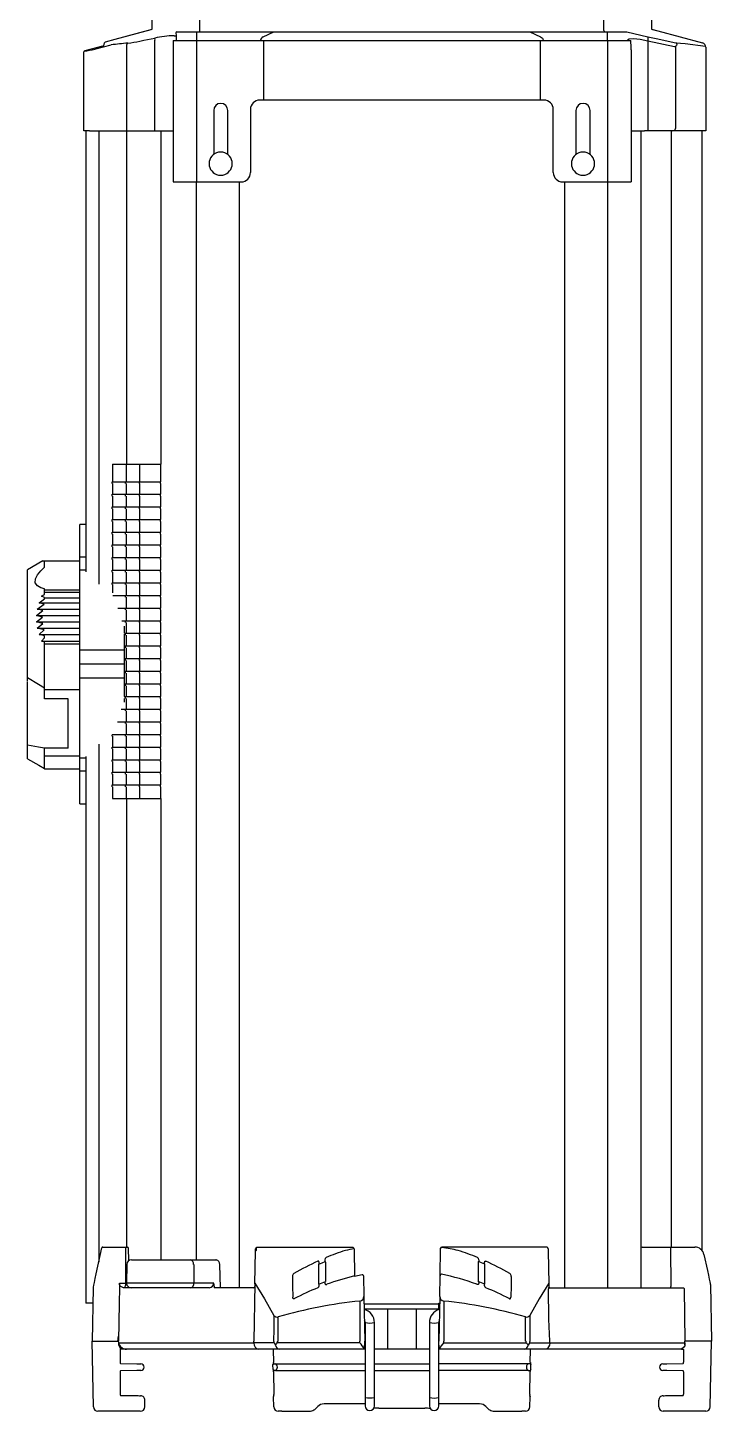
# Model space of a CAD drawing. Extents: x 5 to 346, y -5 to 215.
# Drawn here: x 192.76 to 201.96, y 97.66 to 116.28 of the extents above; entities that cross this region are included whole.
import ezdxf

# ---------------------------------------------------------------- set-up
doc = ezdxf.new("R2010")
doc.units = 0
doc.header["$LTSCALE"] = 0.5
doc.header["$MEASUREMENT"] = 0
doc.layers.add('OBJECT', color=7, linetype='CONTINUOUS')
doc.layers.add('RISER', color=7, linetype='CONTINUOUS')

# ---------------------------------------------------------------- blocks, each defined once
blk = doc.blocks.new('ColorSource spot VXT-z1530 (top)')
at = {"layer": 'RISER'}
for p, q in [((-2.719, -5.605), (-2.719, -5)), ((2.718, -5.605), (2.718, -5)), ((-3.325, -6.954), (-3.325, -5.735)), ((-3.078, -5.74), (-3.078, -7.64)), ((-3.078, -5.74), (-2.765, -5.74)), ((-3.041, -5.635), (-3.037, -5.672)), ((-3.037, -5.672), (-3.037, -5.74)), ((-3.026, -5.62), (-3.008, -5.62)), ((-3.008, -5.62), (-2.762, -5.62)), ((-2.765, -5.74), (-2.765, -7.64)), ((-2.765, -5.74), (-1.86, -5.74)), ((-2.762, -5.62), (-1.722, -5.62)), ((-2.762, -5.62), (-2.762, -5.74)), ((-1.902, -5.74), (-1.902, -5.732)), ((-1.867, -5.69), (-1.722, -5.62)), ((-1.86, -5.74), (-1.86, -6.54)), ((-1.86, -5.74), (-1.844, -5.74)), ((-1.844, -5.74), (0, -5.74)), ((-1.722, -5.62), (1.754, -5.62)), ((0, -5.74), (1.845, -5.74)), ((1.723, -5.62), (1.867, -5.69)), ((1.754, -5.62), (3.027, -5.62)), ((1.845, -5.74), (1.861, -5.74)), ((1.861, -5.74), (1.861, -6.54)), ((1.861, -5.74), (2.766, -5.74)), ((1.902, -5.732), (1.902, -5.74)), ((2.762, -5.62), (2.762, -5.74)), ((2.766, -5.74), (2.766, -7.64)), ((2.766, -5.74), (3.079, -5.74)), ((3.027, -5.62), (3.309, -5.69)), ((3.038, -5.74), (3.038, -5.734)), ((3.079, -5.74), (3.081, -5.74)), ((3.312, -5.748), (3.312, -6.954)), ((3.667, -5.822), (3.312, -5.748)), ((-4.278, -6.954), (-4.278, -5.89)), ((-4.026, -5.816), (-4.267, -5.875)), ((-3.705, -5.803), (-3.705, -6.954)), ((3.084, -5.865), (3.084, -7.64)), ((3.684, -5.822), (3.667, -5.822)), ((3.684, -5.822), (3.684, -6.924)), ((4.089, -5.828), (4.089, -6.954)), ((4.089, -5.828), (4.089, -6.954)), ((-2.532, -6.679), (-2.532, -7.27)), ((-2.342, -7.272), (-2.342, -6.679)), ((-2.037, -6.665), (-2.037, -7.515)), ((-1.86, -6.54), (-1.912, -6.54)), ((-1.844, -6.54), (-1.86, -6.54)), ((0, -6.54), (-1.844, -6.54)), ((1.845, -6.54), (0, -6.54)), ((1.861, -6.54), (1.845, -6.54)), ((1.913, -6.54), (1.861, -6.54)), ((2.038, -7.515), (2.038, -6.665)), ((2.343, -6.679), (2.343, -7.271)), ((2.533, -7.271), (2.533, -6.679)), ((-4.205, -6.954), (-4.278, -6.954)), ((-4.278, -6.954), (-4.278, -6.954)), ((-4.251, -6.954), (-4.251, -12.886)), ((-4.205, -6.954), (-4.078, -6.954)), ((-4.078, -6.954), (-3.886, -6.954)), ((-4.078, -6.954), (-4.078, -13.053)), ((-3.886, -6.954), (-3.705, -6.954)), ((-3.705, -6.954), (-3.527, -6.954)), ((-3.705, -6.954), (-3.705, -11.437)), ((-3.527, -6.954), (-3.245, -6.954)), ((-3.245, -6.954), (-3.122, -6.954)), ((-3.245, -6.954), (-3.245, -11.437)), ((-3.122, -6.954), (-3.083, -6.954)), ((3.08, -6.954), (3.214, -6.954)), ((3.214, -6.954), (3.266, -6.954)), ((3.214, -6.954), (3.214, -22.518)), ((3.308, -6.954), (3.266, -6.954)), ((3.646, -6.954), (3.308, -6.954)), ((3.626, -6.954), (3.626, -21.971)), ((4.089, -6.954), (3.646, -6.954)), ((4.042, -22.021), (4.042, -6.954)), ((-3.078, -7.64), (-2.162, -7.64)), ((-2.768, -7.64), (-2.768, -22.143)), ((-2.187, -7.64), (-2.187, -22.518)), ((2.163, -7.64), (3.084, -7.64)), ((2.187, -7.64), (2.187, -22.518)), ((2.768, -7.64), (2.768, -22.518)), ((-3.892, -11.437), (-3.892, -11.674)), ((-3.892, -11.437), (-3.711, -11.437)), ((-3.711, -11.437), (-3.711, -11.674)), ((-3.711, -11.437), (-3.529, -11.437)), ((-3.529, -11.437), (-3.529, -11.674)), ((-3.529, -11.437), (-3.247, -11.437)), ((-3.247, -11.437), (-3.247, -11.674)), ((-3.9, -11.699), (-3.9, -11.674)), ((-3.9, -11.674), (-3.719, -11.674)), ((-3.892, -11.699), (-3.892, -11.844)), ((-3.719, -11.699), (-3.719, -11.674)), ((-3.719, -11.674), (-3.531, -11.674)), ((-3.711, -11.699), (-3.711, -11.844)), ((-3.531, -11.699), (-3.531, -11.674)), ((-3.531, -11.674), (-3.249, -11.674)), ((-3.529, -11.699), (-3.529, -11.844)), ((-3.249, -11.699), (-3.249, -11.674)), ((-3.249, -11.674), (-3.247, -11.674)), ((-3.247, -11.699), (-3.247, -11.674)), ((-3.247, -11.699), (-3.247, -11.844)), ((-3.9, -11.869), (-3.9, -11.844)), ((-3.9, -11.844), (-3.719, -11.844)), ((-3.892, -11.869), (-3.892, -12.014)), ((-3.719, -11.869), (-3.719, -11.844)), ((-3.719, -11.844), (-3.531, -11.844)), ((-3.711, -11.869), (-3.711, -12.014)), ((-3.531, -11.869), (-3.531, -11.844)), ((-3.531, -11.844), (-3.249, -11.844)), ((-3.529, -11.869), (-3.529, -12.014)), ((-3.249, -11.869), (-3.249, -11.844)), ((-3.249, -11.844), (-3.247, -11.844)), ((-3.247, -11.869), (-3.247, -11.844)), ((-3.247, -11.869), (-3.247, -12.014)), ((-3.9, -12.039), (-3.9, -12.014)), ((-3.9, -12.014), (-3.719, -12.014)), ((-3.892, -12.039), (-3.892, -12.184)), ((-3.719, -12.039), (-3.719, -12.014)), ((-3.719, -12.014), (-3.531, -12.014)), ((-3.711, -12.039), (-3.711, -12.184)), ((-3.531, -12.039), (-3.531, -12.014)), ((-3.531, -12.014), (-3.249, -12.014)), ((-3.529, -12.039), (-3.529, -12.184)), ((-3.249, -12.039), (-3.249, -12.014)), ((-3.249, -12.014), (-3.247, -12.014)), ((-3.247, -12.039), (-3.247, -12.014)), ((-3.247, -12.039), (-3.247, -12.184)), ((-4.251, -12.249), (-4.335, -12.249)), ((-4.335, -16.009), (-4.335, -12.249)), ((-3.9, -12.209), (-3.9, -12.184)), ((-3.9, -12.184), (-3.719, -12.184)), ((-3.892, -12.209), (-3.892, -12.354)), ((-3.719, -12.209), (-3.719, -12.184)), ((-3.719, -12.184), (-3.531, -12.184)), ((-3.711, -12.209), (-3.711, -12.354)), ((-3.531, -12.209), (-3.531, -12.184)), ((-3.531, -12.184), (-3.249, -12.184)), ((-3.529, -12.209), (-3.529, -12.354)), ((-3.249, -12.209), (-3.249, -12.184)), ((-3.249, -12.184), (-3.247, -12.184)), ((-3.247, -12.209), (-3.247, -12.184)), ((-3.247, -12.209), (-3.247, -12.354)), ((-3.9, -12.379), (-3.9, -12.354)), ((-3.9, -12.354), (-3.719, -12.354)), ((-3.892, -12.379), (-3.892, -12.524)), ((-3.719, -12.379), (-3.719, -12.354)), ((-3.719, -12.354), (-3.531, -12.354)), ((-3.711, -12.379), (-3.711, -12.524)), ((-3.531, -12.379), (-3.531, -12.354)), ((-3.531, -12.354), (-3.249, -12.354)), ((-3.529, -12.379), (-3.529, -12.524)), ((-3.249, -12.379), (-3.249, -12.354)), ((-3.249, -12.354), (-3.247, -12.354)), ((-3.247, -12.379), (-3.247, -12.354)), ((-3.247, -12.379), (-3.247, -12.524)), ((-3.9, -12.549), (-3.9, -12.524)), ((-3.9, -12.524), (-3.719, -12.524)), ((-3.892, -12.549), (-3.892, -12.694)), ((-3.719, -12.549), (-3.719, -12.524)), ((-3.719, -12.524), (-3.531, -12.524)), ((-3.711, -12.549), (-3.711, -12.694)), ((-3.531, -12.549), (-3.531, -12.524)), ((-3.531, -12.524), (-3.249, -12.524)), ((-3.529, -12.549), (-3.529, -12.694)), ((-3.249, -12.549), (-3.249, -12.524)), ((-3.249, -12.524), (-3.247, -12.524)), ((-3.247, -12.549), (-3.247, -12.524)), ((-3.247, -12.549), (-3.247, -12.694)), ((-4.831, -12.739), (-5.035, -12.858)), ((-4.831, -12.739), (-4.335, -12.739)), ((-4.807, -12.774), (-4.807, -12.739)), ((-4.807, -12.762), (-4.807, -12.758)), ((-4.807, -12.825), (-4.807, -12.774)), ((-4.251, -12.69), (-4.335, -12.69)), ((-3.9, -12.719), (-3.9, -12.694)), ((-3.9, -12.694), (-3.719, -12.694)), ((-3.892, -12.719), (-3.892, -12.864)), ((-3.719, -12.719), (-3.719, -12.694)), ((-3.719, -12.694), (-3.531, -12.694)), ((-3.711, -12.719), (-3.711, -12.864)), ((-3.531, -12.719), (-3.531, -12.694)), ((-3.531, -12.694), (-3.249, -12.694)), ((-3.529, -12.719), (-3.529, -12.864)), ((-3.249, -12.719), (-3.249, -12.694)), ((-3.249, -12.694), (-3.247, -12.694)), ((-3.247, -12.719), (-3.247, -12.694)), ((-3.247, -12.719), (-3.247, -12.864)), ((-5.035, -14.308), (-5.035, -12.858)), ((-4.251, -12.864), (-4.335, -12.864)), ((-3.9, -12.889), (-3.9, -12.864)), ((-3.9, -12.864), (-3.719, -12.864)), ((-3.892, -12.889), (-3.892, -13.034)), ((-3.719, -12.889), (-3.719, -12.864)), ((-3.719, -12.864), (-3.531, -12.864)), ((-3.711, -12.889), (-3.711, -13.034)), ((-3.531, -12.889), (-3.531, -12.864)), ((-3.531, -12.864), (-3.249, -12.864)), ((-3.529, -12.889), (-3.529, -13.034)), ((-3.249, -12.889), (-3.249, -12.864)), ((-3.249, -12.864), (-3.247, -12.864)), ((-3.247, -12.889), (-3.247, -12.864)), ((-3.247, -12.889), (-3.247, -13.034)), ((-4.847, -13.216), (-4.807, -13.191)), ((-4.807, -13.23), (-4.847, -13.216)), ((-4.807, -13.127), (-4.807, -13.117)), ((-4.807, -13.127), (-4.335, -13.127)), ((-4.807, -13.16), (-4.807, -13.127)), ((-4.807, -13.16), (-4.335, -13.16)), ((-4.807, -13.191), (-4.807, -13.16)), ((-3.9, -13.059), (-3.9, -13.034)), ((-3.9, -13.034), (-3.719, -13.034)), ((-3.892, -13.059), (-3.892, -13.17)), ((-3.888, -13.204), (-3.719, -13.204)), ((-3.719, -13.059), (-3.719, -13.034)), ((-3.719, -13.034), (-3.531, -13.034)), ((-3.719, -13.229), (-3.719, -13.204)), ((-3.719, -13.204), (-3.531, -13.204)), ((-3.711, -13.059), (-3.711, -13.204)), ((-3.531, -13.059), (-3.531, -13.034)), ((-3.531, -13.034), (-3.249, -13.034)), ((-3.531, -13.229), (-3.531, -13.204)), ((-3.531, -13.204), (-3.249, -13.204)), ((-3.529, -13.059), (-3.529, -13.204)), ((-3.249, -13.059), (-3.249, -13.034)), ((-3.249, -13.034), (-3.247, -13.034)), ((-3.249, -13.229), (-3.249, -13.204)), ((-3.249, -13.204), (-3.247, -13.204)), ((-3.247, -13.059), (-3.247, -13.034)), ((-3.247, -13.059), (-3.247, -13.204)), ((-3.247, -13.229), (-3.247, -13.204)), ((-4.906, -13.388), (-4.813, -13.323)), ((-4.83, -13.409), (-4.906, -13.388)), ((-4.906, -13.388), (-4.335, -13.388)), ((-4.882, -13.302), (-4.807, -13.252)), ((-4.813, -13.323), (-4.882, -13.302)), ((-4.882, -13.302), (-4.335, -13.302)), ((-4.807, -13.237), (-4.807, -13.23)), ((-4.807, -13.252), (-4.807, -13.237)), ((-4.807, -13.237), (-4.335, -13.237)), ((-3.821, -13.374), (-3.719, -13.374)), ((-3.719, -13.399), (-3.719, -13.374)), ((-3.719, -13.374), (-3.531, -13.374)), ((-3.711, -13.229), (-3.711, -13.374)), ((-3.711, -13.399), (-3.711, -13.544)), ((-3.531, -13.399), (-3.531, -13.374)), ((-3.531, -13.374), (-3.249, -13.374)), ((-3.529, -13.229), (-3.529, -13.374)), ((-3.529, -13.399), (-3.529, -13.544)), ((-3.249, -13.399), (-3.249, -13.374)), ((-3.249, -13.374), (-3.247, -13.374)), ((-3.247, -13.229), (-3.247, -13.374)), ((-3.247, -13.399), (-3.247, -13.374)), ((-3.247, -13.399), (-3.247, -13.544)), ((-4.918, -13.474), (-4.83, -13.409)), ((-4.836, -13.495), (-4.918, -13.474)), ((-4.918, -13.474), (-4.335, -13.474)), ((-4.918, -13.56), (-4.836, -13.495)), ((-4.83, -13.581), (-4.918, -13.56)), ((-4.918, -13.56), (-4.335, -13.56)), ((-4.906, -13.646), (-4.83, -13.581)), ((-3.769, -13.544), (-3.719, -13.544)), ((-3.719, -13.569), (-3.719, -13.544)), ((-3.719, -13.544), (-3.531, -13.544)), ((-3.711, -13.569), (-3.711, -13.714)), ((-3.531, -13.569), (-3.531, -13.544)), ((-3.531, -13.544), (-3.249, -13.544)), ((-3.529, -13.569), (-3.529, -13.714)), ((-3.249, -13.569), (-3.249, -13.544)), ((-3.249, -13.544), (-3.247, -13.544)), ((-3.247, -13.569), (-3.247, -13.544)), ((-3.247, -13.569), (-3.247, -13.714)), ((-4.813, -13.667), (-4.906, -13.646)), ((-4.906, -13.646), (-4.335, -13.646)), ((-4.882, -13.732), (-4.813, -13.667)), ((-4.807, -13.749), (-4.882, -13.732)), ((-4.882, -13.732), (-4.335, -13.732)), ((-4.807, -13.753), (-4.807, -13.749)), ((-4.807, -13.776), (-4.807, -13.753)), ((-3.733, -13.714), (-3.719, -13.714)), ((-3.731, -13.714), (-3.731, -13.619)), ((-3.731, -13.941), (-3.731, -13.726)), ((-3.719, -13.739), (-3.719, -13.714)), ((-3.719, -13.714), (-3.531, -13.714)), ((-3.711, -13.739), (-3.711, -13.884)), ((-3.531, -13.739), (-3.531, -13.714)), ((-3.531, -13.714), (-3.249, -13.714)), ((-3.529, -13.739), (-3.529, -13.884)), ((-3.249, -13.739), (-3.249, -13.714)), ((-3.249, -13.714), (-3.247, -13.714)), ((-3.247, -13.739), (-3.247, -13.714)), ((-3.247, -13.739), (-3.247, -13.884)), ((-4.847, -13.818), (-4.807, -13.776)), ((-4.807, -13.827), (-4.847, -13.818)), ((-4.847, -13.818), (-4.335, -13.818)), ((-4.807, -13.836), (-4.807, -13.827)), ((-4.807, -13.857), (-4.807, -13.836)), ((-4.807, -13.857), (-4.335, -13.857)), ((-4.807, -14.47), (-4.807, -13.857)), ((-3.731, -13.941), (-4.335, -13.941)), ((-3.731, -13.884), (-3.719, -13.884)), ((-3.731, -14.129), (-3.731, -13.941)), ((-3.719, -13.909), (-3.719, -13.884)), ((-3.719, -13.884), (-3.531, -13.884)), ((-3.711, -13.909), (-3.711, -14.054)), ((-3.531, -13.909), (-3.531, -13.884)), ((-3.531, -13.884), (-3.249, -13.884)), ((-3.529, -13.909), (-3.529, -14.054)), ((-3.249, -13.909), (-3.249, -13.884)), ((-3.249, -13.884), (-3.247, -13.884)), ((-3.247, -13.909), (-3.247, -13.884)), ((-3.247, -13.909), (-3.247, -14.054)), ((-3.731, -14.129), (-4.335, -14.129)), ((-3.731, -14.054), (-3.719, -14.054)), ((-3.731, -14.317), (-3.731, -14.129)), ((-3.719, -14.079), (-3.719, -14.054)), ((-3.719, -14.054), (-3.531, -14.054)), ((-3.711, -14.079), (-3.711, -14.224)), ((-3.531, -14.079), (-3.531, -14.054)), ((-3.531, -14.054), (-3.249, -14.054)), ((-3.529, -14.079), (-3.529, -14.224)), ((-3.249, -14.079), (-3.249, -14.054)), ((-3.249, -14.054), (-3.247, -14.054)), ((-3.247, -14.079), (-3.247, -14.054)), ((-3.247, -14.079), (-3.247, -14.224)), ((-5.035, -14.352), (-5.035, -14.308)), ((-3.731, -14.317), (-4.335, -14.317)), ((-3.731, -14.224), (-3.719, -14.224)), ((-3.731, -14.564), (-3.731, -14.317)), ((-3.719, -14.249), (-3.719, -14.224)), ((-3.719, -14.224), (-3.531, -14.224)), ((-3.711, -14.249), (-3.711, -14.394)), ((-3.531, -14.249), (-3.531, -14.224)), ((-3.531, -14.224), (-3.249, -14.224)), ((-3.529, -14.249), (-3.529, -14.394)), ((-3.249, -14.249), (-3.249, -14.224)), ((-3.249, -14.224), (-3.247, -14.224)), ((-3.247, -14.249), (-3.247, -14.224)), ((-3.247, -14.249), (-3.247, -14.394)), ((-5.035, -15.401), (-5.035, -14.363)), ((-4.807, -14.47), (-4.335, -14.47)), ((-4.807, -14.538), (-4.807, -14.47)), ((-3.731, -14.394), (-3.719, -14.394)), ((-3.719, -14.419), (-3.719, -14.394)), ((-3.719, -14.394), (-3.531, -14.394)), ((-3.711, -14.419), (-3.711, -14.564)), ((-3.531, -14.419), (-3.531, -14.394)), ((-3.531, -14.394), (-3.249, -14.394)), ((-3.529, -14.419), (-3.529, -14.564)), ((-3.249, -14.419), (-3.249, -14.394)), ((-3.249, -14.394), (-3.247, -14.394)), ((-3.247, -14.419), (-3.247, -14.394)), ((-3.247, -14.419), (-3.247, -14.564)), ((-4.807, -14.596), (-4.807, -14.538)), ((-4.49, -14.596), (-4.807, -14.596)), ((-4.49, -15.26), (-4.49, -14.596)), ((-3.736, -14.564), (-3.719, -14.564)), ((-3.731, -14.639), (-3.731, -14.589)), ((-3.719, -14.589), (-3.719, -14.564)), ((-3.719, -14.564), (-3.531, -14.564)), ((-3.711, -14.589), (-3.711, -14.734)), ((-3.531, -14.589), (-3.531, -14.564)), ((-3.531, -14.564), (-3.249, -14.564)), ((-3.529, -14.589), (-3.529, -14.734)), ((-3.249, -14.589), (-3.249, -14.564)), ((-3.249, -14.564), (-3.247, -14.564)), ((-3.247, -14.589), (-3.247, -14.564)), ((-3.247, -14.589), (-3.247, -14.734)), ((-3.775, -14.734), (-3.719, -14.734)), ((-3.719, -14.759), (-3.719, -14.734)), ((-3.719, -14.734), (-3.531, -14.734)), ((-3.711, -14.759), (-3.711, -14.904)), ((-3.531, -14.759), (-3.531, -14.734)), ((-3.531, -14.734), (-3.249, -14.734)), ((-3.529, -14.759), (-3.529, -14.904)), ((-3.249, -14.759), (-3.249, -14.734)), ((-3.249, -14.734), (-3.247, -14.734)), ((-3.247, -14.759), (-3.247, -14.734)), ((-3.247, -14.759), (-3.247, -14.904)), ((-3.898, -15.074), (-3.719, -15.074)), ((-3.828, -14.904), (-3.719, -14.904)), ((-3.719, -14.929), (-3.719, -14.904)), ((-3.719, -14.904), (-3.531, -14.904)), ((-3.719, -15.099), (-3.719, -15.074)), ((-3.719, -15.074), (-3.531, -15.074)), ((-3.711, -14.929), (-3.711, -15.074)), ((-3.531, -14.929), (-3.531, -14.904)), ((-3.531, -14.904), (-3.249, -14.904)), ((-3.531, -15.099), (-3.531, -15.074)), ((-3.531, -15.074), (-3.249, -15.074)), ((-3.529, -14.929), (-3.529, -15.074)), ((-3.249, -14.929), (-3.249, -14.904)), ((-3.249, -14.904), (-3.247, -14.904)), ((-3.249, -15.099), (-3.249, -15.074)), ((-3.249, -15.074), (-3.247, -15.074)), ((-3.247, -14.929), (-3.247, -14.904)), ((-3.247, -14.929), (-3.247, -15.074)), ((-3.247, -15.099), (-3.247, -15.074)), ((-4.807, -15.318), (-4.807, -15.26)), ((-4.49, -15.26), (-4.807, -15.26)), ((-4.078, -15.206), (-4.078, -22.175)), ((-3.9, -15.099), (-3.9, -15.079)), ((-3.9, -15.269), (-3.9, -15.244)), ((-3.9, -15.244), (-3.719, -15.244)), ((-3.892, -15.099), (-3.892, -15.244)), ((-3.719, -15.269), (-3.719, -15.244)), ((-3.719, -15.244), (-3.531, -15.244)), ((-3.711, -15.099), (-3.711, -15.244)), ((-3.531, -15.269), (-3.531, -15.244)), ((-3.531, -15.244), (-3.249, -15.244)), ((-3.529, -15.099), (-3.529, -15.244)), ((-3.249, -15.269), (-3.249, -15.244)), ((-3.249, -15.244), (-3.247, -15.244)), ((-3.247, -15.099), (-3.247, -15.244)), ((-3.247, -15.269), (-3.247, -15.244)), ((-5.035, -15.401), (-4.885, -15.488)), ((-4.807, -15.36), (-4.807, -15.318)), ((-4.807, -15.36), (-4.335, -15.36)), ((-4.807, -15.534), (-4.807, -15.36)), ((-4.251, -15.395), (-4.335, -15.395)), ((-4.251, -15.373), (-4.251, -22.724)), ((-3.9, -15.439), (-3.9, -15.414)), ((-3.9, -15.414), (-3.719, -15.414)), ((-3.892, -15.269), (-3.892, -15.414)), ((-3.892, -15.439), (-3.892, -15.584)), ((-3.719, -15.439), (-3.719, -15.414)), ((-3.719, -15.414), (-3.531, -15.414)), ((-3.711, -15.269), (-3.711, -15.414)), ((-3.711, -15.439), (-3.711, -15.584)), ((-3.531, -15.439), (-3.531, -15.414)), ((-3.531, -15.414), (-3.249, -15.414)), ((-3.529, -15.269), (-3.529, -15.414)), ((-3.529, -15.439), (-3.529, -15.584)), ((-3.249, -15.439), (-3.249, -15.414)), ((-3.249, -15.414), (-3.247, -15.414)), ((-3.247, -15.269), (-3.247, -15.414)), ((-3.247, -15.439), (-3.247, -15.414)), ((-3.247, -15.439), (-3.247, -15.584)), ((-4.885, -15.487), (-4.807, -15.533)), ((-4.807, -15.534), (-4.807, -15.535)), ((-4.807, -15.535), (-4.335, -15.535)), ((-4.251, -15.569), (-4.335, -15.569)), ((-3.9, -15.609), (-3.9, -15.584)), ((-3.9, -15.584), (-3.719, -15.584)), ((-3.892, -15.609), (-3.892, -15.754)), ((-3.719, -15.609), (-3.719, -15.584)), ((-3.719, -15.584), (-3.531, -15.584)), ((-3.711, -15.609), (-3.711, -15.754)), ((-3.531, -15.609), (-3.531, -15.584)), ((-3.531, -15.584), (-3.249, -15.584)), ((-3.529, -15.609), (-3.529, -15.754)), ((-3.249, -15.609), (-3.249, -15.584)), ((-3.249, -15.584), (-3.247, -15.584)), ((-3.247, -15.609), (-3.247, -15.584)), ((-3.247, -15.609), (-3.247, -15.754)), ((-3.9, -15.779), (-3.9, -15.754)), ((-3.9, -15.754), (-3.719, -15.754)), ((-3.892, -15.779), (-3.892, -15.937)), ((-3.719, -15.779), (-3.719, -15.754)), ((-3.719, -15.754), (-3.531, -15.754)), ((-3.711, -15.779), (-3.711, -15.937)), ((-3.531, -15.779), (-3.531, -15.754)), ((-3.531, -15.754), (-3.249, -15.754)), ((-3.529, -15.779), (-3.529, -15.937)), ((-3.249, -15.779), (-3.249, -15.754)), ((-3.249, -15.754), (-3.247, -15.754)), ((-3.247, -15.779), (-3.247, -15.754)), ((-3.247, -15.779), (-3.247, -15.937)), ((-4.335, -16.009), (-4.251, -16.009)), ((-3.892, -15.937), (-3.711, -15.937)), ((-3.711, -15.937), (-3.529, -15.937)), ((-3.705, -15.937), (-3.705, -21.971)), ((-3.529, -15.937), (-3.247, -15.937)), ((-3.245, -15.937), (-3.245, -22.143)), ((-4.112, -22.332), (-4.037, -21.983)), ((-4.022, -21.971), (-3.705, -21.971)), ((-3.713, -22.459), (-3.713, -21.986)), ((-3.705, -21.971), (-3.693, -21.971)), ((-3.674, -22.154), (-3.678, -21.986)), ((-3.639, -22.143), (-2.846, -22.143)), ((-2.846, -22.143), (-2.505, -22.143)), ((-2.495, -22.144), (-2.505, -22.143)), ((-1.977, -22.465), (-1.969, -22.026)), ((-0.658, -21.979), (-1.954, -21.979)), ((-0.654, -21.979), (-0.658, -21.979)), ((-0.641, -22.026), (-0.641, -22.039)), ((-0.641, -22.039), (-0.636, -22.323)), ((0.515, -22.358), (0.522, -21.989)), ((0.537, -21.978), (0.538, -21.978)), ((1.946, -21.971), (0.538, -21.971)), ((1.969, -22.026), (1.977, -22.465)), ((3.233, -21.971), (3.263, -21.971)), ((3.263, -21.971), (3.942, -21.971)), ((3.617, -21.986), (3.621, -22.503)), ((4.064, -22.07), (4.112, -22.288)), ((-3.702, -22.205), (-3.706, -22.454)), ((-2.801, -22.205), (-2.798, -22.454)), ((-2.44, -22.521), (-2.449, -22.205)), ((-1.117, -22.47), (-1.117, -22.209)), ((-1.027, -22.175), (-1.027, -22.436)), ((-0.636, -22.323), (-0.635, -22.366)), ((0.532, -22.337), (0.531, -22.337)), ((1.027, -22.175), (1.027, -22.436)), ((1.117, -22.47), (1.117, -22.209)), ((-4.153, -22.52), (-4.165, -23.236)), ((-3.8, -22.459), (-3.713, -22.459)), ((-3.745, -22.518), (-3.747, -22.518)), ((-3.643, -22.518), (-3.745, -22.518)), ((-3.706, -22.454), (-2.798, -22.454)), ((-2.843, -22.518), (-3.643, -22.518)), ((-2.589, -22.518), (-2.843, -22.518)), ((-2.798, -22.454), (-2.533, -22.454)), ((-2.524, -22.496), (-2.524, -22.518)), ((-1.993, -22.518), (-2.524, -22.518)), ((-1.977, -22.465), (-1.991, -23.236)), ((-1.118, -22.47), (-1.027, -22.436)), ((-1.019, -22.476), (-1.01, -22.473)), ((-0.533, -22.346), (-0.635, -22.366)), ((-0.635, -22.366), (-0.635, -22.366)), ((-0.533, -22.344), (-0.533, -22.344)), ((-0.515, -22.358), (-0.511, -22.637)), ((0.51, -22.637), (0.515, -22.358)), ((1.018, -22.476), (1.01, -22.473)), ((1.118, -22.47), (1.027, -22.436)), ((1.977, -22.465), (1.978, -22.515)), ((1.992, -22.518), (1.99, -22.519)), ((1.993, -22.518), (1.992, -22.518)), ((1.993, -22.518), (3.775, -22.518)), ((4.152, -22.474), (4.165, -23.236)), ((-0.564, -22.699), (-0.564, -23.236)), ((-0.511, -22.637), (-0.5, -23.236)), ((0.51, -22.637), (0.5, -23.236)), ((0.563, -22.699), (0.564, -23.236)), ((1.977, -22.94), (1.972, -22.533)), ((3.801, -22.533), (3.81, -23.236)), ((-4.156, -22.724), (-4.251, -22.724)), ((0.499, -22.739), (-0.509, -22.739)), ((-0.508, -22.803), (0.497, -22.803)), ((-0.192, -22.803), (-0.192, -23.346)), ((0.192, -22.803), (0.192, -23.346)), ((0.497, -22.803), (0.499, -22.739)), ((0.499, -22.724), (0.509, -22.724)), ((-0.494, -22.988), (-0.494, -23.995)), ((-0.369, -23.995), (-0.369, -22.988)), ((0.371, -22.988), (0.371, -23.995)), ((0.496, -23.995), (0.496, -22.988)), ((1.99, -23.236), (1.977, -22.94)), ((-4.165, -23.236), (-4.116, -23.236)), ((-4.15, -24.122), (-4.165, -23.236)), ((-4.116, -23.236), (-3.826, -23.236)), ((-3.812, -23.171), (-3.811, -23.236)), ((-3.81, -23.261), (-3.811, -23.236)), ((-3.81, -23.258), (-1.991, -23.258)), ((-3.81, -23.293), (-3.81, -23.261)), ((-1.99, -23.258), (-1.991, -23.236)), ((-1.991, -23.258), (-1.991, -23.236)), ((-1.991, -23.258), (-1.99, -23.263)), ((-1.718, -23.258), (-1.99, -23.258)), ((-0.564, -23.258), (-1.678, -23.258)), ((-0.564, -23.258), (-0.564, -23.236)), ((-0.502, -23.342), (-0.5, -23.236)), ((0.502, -23.342), (0.5, -23.236)), ((0.564, -23.258), (0.564, -23.236)), ((0.564, -23.258), (1.678, -23.258)), ((1.718, -23.258), (1.99, -23.258)), ((1.99, -23.258), (1.99, -23.236)), ((1.99, -23.258), (1.99, -23.236)), ((1.99, -23.258), (3.806, -23.258)), ((1.99, -23.263), (1.99, -23.258)), ((3.809, -23.288), (3.81, -23.236)), ((4.115, -23.236), (3.81, -23.236)), ((4.165, -23.236), (4.115, -23.236)), ((4.149, -24.122), (4.165, -23.236)), ((-3.791, -23.325), (-3.81, -23.293)), ((-3.763, -23.346), (-3.791, -23.325)), ((-3.791, -23.325), (-3.79, -23.482)), ((-3.785, -23.346), (-3.79, -23.351)), ((-3.79, -23.351), (-3.79, -23.482)), ((-3.763, -23.346), (-3.785, -23.346)), ((-3.703, -23.346), (-3.763, -23.346)), ((-1.928, -23.346), (-3.703, -23.346)), ((-1.647, -23.346), (-1.928, -23.346)), ((-1.732, -23.346), (-1.732, -23.351)), ((-1.732, -23.351), (-1.729, -23.525)), ((-0.502, -23.346), (-1.647, -23.346)), ((-0.502, -23.342), (-0.502, -23.346)), ((-0.494, -23.346), (-0.502, -23.346)), ((-0.273, -23.346), (-0.369, -23.346)), ((-0.258, -23.346), (-0.273, -23.346)), ((-0.252, -23.346), (-0.258, -23.346)), ((-0.192, -23.346), (-0.252, -23.346)), ((0.192, -23.346), (-0.192, -23.346)), ((0.252, -23.346), (0.192, -23.346)), ((0.258, -23.346), (0.252, -23.346)), ((0.273, -23.346), (0.258, -23.346)), ((0.371, -23.346), (0.273, -23.346)), ((0.502, -23.346), (0.496, -23.346)), ((0.502, -23.346), (0.502, -23.342)), ((1.647, -23.346), (0.502, -23.346)), ((1.928, -23.346), (1.647, -23.346)), ((1.728, -23.525), (1.731, -23.351)), ((1.731, -23.351), (1.732, -23.346)), ((3.703, -23.346), (1.928, -23.346)), ((3.763, -23.346), (3.703, -23.346)), ((3.763, -23.346), (3.785, -23.346)), ((3.785, -23.346), (3.79, -23.351)), ((3.79, -23.351), (3.79, -23.52)), ((3.809, -23.288), (3.809, -23.299)), ((-3.79, -23.482), (-3.79, -23.52)), ((-3.79, -23.52), (-3.79, -23.531)), ((-3.79, -23.531), (-3.785, -23.536)), ((-3.785, -23.636), (-3.79, -23.641)), ((-3.79, -23.641), (-3.79, -23.652)), ((-3.785, -23.536), (-3.568, -23.54)), ((-3.568, -23.632), (-3.785, -23.636)), ((-1.734, -23.555), (-1.734, -23.553)), ((-1.733, -23.617), (-1.734, -23.555)), ((-1.733, -23.619), (-1.733, -23.617)), ((-1.703, -23.541), (-0.494, -23.541)), ((-1.702, -23.631), (-0.494, -23.631)), ((-0.369, -23.541), (0.371, -23.541)), ((-0.369, -23.631), (0.371, -23.631)), ((1.706, -23.541), (0.496, -23.541)), ((1.704, -23.631), (0.496, -23.631)), ((1.735, -23.617), (1.736, -23.555)), ((1.735, -23.619), (1.735, -23.617)), ((1.736, -23.555), (1.736, -23.553)), ((3.568, -23.54), (3.785, -23.536)), ((3.785, -23.636), (3.568, -23.632)), ((3.785, -23.536), (3.79, -23.531)), ((3.79, -23.641), (3.785, -23.636)), ((3.79, -23.531), (3.79, -23.52)), ((3.79, -23.652), (3.79, -23.641)), ((-3.79, -23.652), (-3.79, -23.95)), ((-1.726, -23.647), (-1.721, -23.955)), ((1.721, -23.955), (1.726, -23.647)), ((3.79, -23.652), (3.79, -23.95)), ((-3.79, -23.95), (-3.79, -23.961)), ((-3.79, -23.961), (-3.785, -23.966)), ((-3.785, -23.966), (-3.568, -23.97)), ((-1.727, -23.985), (-1.727, -23.983)), ((-1.724, -24.122), (-1.727, -23.985)), ((-0.494, -23.995), (-0.494, -24.108)), ((-0.369, -24.108), (-0.369, -23.995)), ((0.371, -23.995), (0.371, -24.108)), ((0.496, -24.108), (0.496, -23.995)), ((1.724, -24.122), (1.726, -23.985)), ((1.726, -23.983), (1.726, -23.985)), ((3.568, -23.97), (3.785, -23.966)), ((3.785, -23.966), (3.79, -23.961)), ((3.79, -23.961), (3.79, -23.95)), ((-4.15, -24.122), (-4.15, -24.126)), ((-4.071, -24.181), (-4.09, -24.181)), ((-3.785, -24.181), (-4.071, -24.181)), ((-3.641, -24.181), (-3.785, -24.181)), ((-3.568, -24.181), (-3.641, -24.181)), ((-3.519, -24.181), (-3.568, -24.181)), ((-3.459, -24.122), (-3.457, -24.032)), ((-1.615, -24.181), (-1.664, -24.181)), ((-1.615, -24.181), (-1.246, -24.181)), ((-1.132, -24.116), (-1.161, -24.146)), ((-0.494, -24.081), (-1.047, -24.081)), ((-0.309, -24.139), (0.311, -24.139)), ((1.047, -24.081), (0.496, -24.081)), ((1.161, -24.146), (1.132, -24.116)), ((1.246, -24.181), (1.614, -24.181)), ((1.664, -24.181), (1.614, -24.181)), ((3.458, -24.122), (3.457, -24.032)), ((3.568, -24.181), (3.518, -24.181)), ((3.641, -24.181), (3.568, -24.181)), ((3.785, -24.181), (3.641, -24.181)), ((4.071, -24.181), (3.785, -24.181)), ((4.089, -24.181), (4.071, -24.181)), ((4.149, -24.126), (4.149, -24.122))]:
    blk.add_line(p, q, dxfattribs=at)
at = {"layer": 'RISER', "flags": 128}
for points in [[(-3.989, -5.755), (-3.858, -5.72), (-3.36, -5.586), (-3.36, -5.367)], [(3.36, -5.367), (3.36, -5.586), (3.446, -5.609), (4.044, -5.77)], [(-4.011, -5.811), (-4, -5.771), (-3.989, -5.755)], [(-3.989, -5.755), (-3.858, -5.72), (-3.371, -5.589)], [(-3.527, -5.747), (-3.47, -5.735), (-3.325, -5.706)], [(-3.063, -5.674), (-3.044, -5.675), (-3.037, -5.672), (-3.037, -5.672)], [(1.867, -5.69), (1.891, -5.708), (1.898, -5.718), (1.902, -5.731), (1.902, -5.732)], [(3.312, -5.748), (3.207, -5.726), (3.118, -5.715), (3.059, -5.718), (3.038, -5.734)], [(3.309, -5.69), (3.423, -5.713), (3.688, -5.768)], [(3.371, -5.589), (3.446, -5.609), (4.044, -5.77)], [(3.688, -5.768), (3.812, -5.78), (4.087, -5.815)], [(-4.131, -5.854), (-4.117, -5.85), (-3.911, -5.798)], [(-4.807, -13.117), (-4.858, -13.101), (-4.901, -13.077), (-4.932, -13.036), (-4.93, -12.982), (-4.902, -12.926), (-4.859, -12.875), (-4.807, -12.825)], [(-5.035, -14.308), (-4.888, -14.399), (-4.807, -14.448)], [(-4.807, -15.26), (-4.888, -15.246), (-5.035, -15.219)], [(-3.713, -21.986), (-3.713, -21.983), (-3.713, -21.98), (-3.712, -21.978), (-3.711, -21.975), (-3.709, -21.974), (-3.708, -21.972), (-3.706, -21.971), (-3.705, -21.971)], [(-1.969, -22.026), (-1.969, -22.001), (-1.969, -21.996)], [(-1.958, -21.98), (-1.959, -21.99), (-1.961, -22.018)], [(-1.96, -21.979), (-1.959, -21.979), (-1.959, -21.979), (-1.958, -21.98)], [(-1.034, -22.142), (-1.034, -22.159), (-1.034, -22.162)], [(-0.642, -21.996), (-0.642, -22.007), (-0.641, -22.026)], [(0.522, -21.989), (0.522, -21.989), (0.522, -21.988)], [(1.034, -22.142), (1.034, -22.159), (1.034, -22.162)], [(1.969, -21.996), (1.969, -22.001), (1.969, -22.026)], [(3.608, -21.971), (3.61, -21.971), (3.611, -21.972), (3.613, -21.974), (3.614, -21.975), (3.615, -21.978), (3.616, -21.98), (3.617, -21.983), (3.617, -21.986)], [(-4.152, -22.517), (-4.151, -22.509), (-4.145, -22.485), (-4.137, -22.446), (-4.126, -22.395), (-4.112, -22.332)], [(-1.114, -22.177), (-1.116, -22.167), (-1.119, -22.163), (-1.122, -22.161), (-1.124, -22.16), (-1.127, -22.16), (-1.13, -22.161)], [(-1.117, -22.209), (-1.116, -22.204), (-1.116, -22.203)], [(-1.116, -22.203), (-1.071, -22.184), (-1.03, -22.166)], [(-1.114, -22.196), (-1.114, -22.18), (-1.114, -22.177)], [(0.531, -22.337), (0.529, -22.337), (0.527, -22.337), (0.525, -22.339), (0.52, -22.343), (0.516, -22.351), (0.516, -22.354), (0.515, -22.355), (0.515, -22.357), (0.515, -22.357), (0.515, -22.358), (0.515, -22.358), (0.515, -22.358), (0.515, -22.358)], [(1.116, -22.203), (1.071, -22.184), (1.03, -22.166)], [(1.114, -22.177), (1.116, -22.167), (1.119, -22.163), (1.121, -22.161), (1.124, -22.16), (1.127, -22.16), (1.129, -22.161)], [(1.114, -22.196), (1.114, -22.18), (1.114, -22.177)], [(1.117, -22.209), (1.116, -22.204), (1.116, -22.203)], [(4.112, -22.288), (4.125, -22.351), (4.136, -22.402), (4.144, -22.44), (4.15, -22.463), (4.151, -22.471)], [(-3.8, -22.459), (-3.801, -22.518), (-3.803, -22.724), (-3.811, -23.236)], [(-3.747, -22.518), (-3.783, -22.503), (-3.793, -22.488), (-3.797, -22.478), (-3.799, -22.467), (-3.8, -22.459)], [(-3.747, -22.518), (-3.74, -22.517), (-3.734, -22.513), (-3.728, -22.507), (-3.723, -22.5), (-3.719, -22.491), (-3.715, -22.481), (-3.713, -22.47), (-3.713, -22.459)], [(-1.976, -22.457), (-1.846, -22.669), (-1.721, -22.891)], [(-1.472, -22.367), (-1.47, -22.491), (-1.467, -22.647)], [(-1.114, -22.491), (-1.114, -22.475), (-1.114, -22.472)], [(-1.034, -22.441), (-1.034, -22.458), (-1.034, -22.46)], [(-1.034, -22.46), (-1.033, -22.468), (-1.033, -22.468)], [(-1.033, -22.468), (-1.031, -22.472), (-1.029, -22.475)], [(-1.029, -22.475), (-1.027, -22.476), (-1.024, -22.477)], [(-1.024, -22.477), (-1.021, -22.476), (-1.019, -22.476)], [(1.024, -22.477), (1.021, -22.476), (1.018, -22.476)], [(1.028, -22.475), (1.026, -22.476), (1.024, -22.477)], [(1.033, -22.468), (1.031, -22.472), (1.028, -22.475)], [(1.034, -22.46), (1.033, -22.468), (1.033, -22.468)], [(1.034, -22.441), (1.034, -22.458), (1.034, -22.46)], [(1.114, -22.491), (1.114, -22.475), (1.114, -22.472)], [(1.472, -22.367), (1.469, -22.491), (1.467, -22.647)], [(1.976, -22.457), (1.846, -22.669), (1.721, -22.891)], [(1.99, -22.519), (1.986, -22.521), (1.984, -22.522), (1.982, -22.523), (1.981, -22.523), (1.98, -22.523), (1.979, -22.522), (1.978, -22.52), (1.978, -22.517), (1.978, -22.515)], [(3.775, -22.518), (3.791, -22.521), (3.795, -22.524), (3.798, -22.527), (3.8, -22.529), (3.801, -22.532), (3.801, -22.533)], [(-1.446, -22.665), (-1.45, -22.666), (-1.454, -22.667), (-1.458, -22.666), (-1.461, -22.663), (-1.465, -22.658), (-1.467, -22.647)], [(1.446, -22.665), (1.45, -22.666), (1.454, -22.667), (1.457, -22.666), (1.461, -22.663), (1.464, -22.658), (1.467, -22.647)], [(-1.721, -22.891), (-1.723, -23.077), (-1.725, -23.236)], [(0.499, -22.739), (0.499, -22.736), (0.499, -22.733), (0.499, -22.731), (0.499, -22.728), (0.499, -22.727), (0.499, -22.725), (0.499, -22.724), (0.499, -22.724)], [(1.721, -22.891), (1.723, -23.077), (1.724, -23.236)], [(-1.666, -23.236), (-1.664, -23.056), (-1.663, -22.912)], [(-0.505, -22.954), (-0.496, -22.972), (-0.494, -22.988)], [(1.666, -23.236), (1.664, -23.056), (1.663, -22.912)], [(-3.81, -23.261), (-3.81, -23.258), (-3.81, -23.258)], [(-1.99, -23.264), (-1.99, -23.262), (-1.99, -23.26), (-1.99, -23.258)], [(-1.718, -23.258), (-1.715, -23.267), (-1.7, -23.289)], [(-1.678, -23.258), (-1.676, -23.25), (-1.674, -23.245), (-1.672, -23.241), (-1.67, -23.238), (-1.668, -23.237), (-1.667, -23.236), (-1.666, -23.236)], [(1.678, -23.258), (1.675, -23.25), (1.673, -23.245), (1.672, -23.241), (1.669, -23.238), (1.668, -23.237), (1.667, -23.236), (1.666, -23.236)], [(1.718, -23.258), (1.715, -23.267), (1.7, -23.289)], [(1.99, -23.264), (1.986, -23.29), (1.975, -23.315), (1.959, -23.334), (1.94, -23.344), (1.928, -23.346), (1.928, -23.346)], [(1.99, -23.258), (1.99, -23.26), (1.99, -23.262), (1.99, -23.264)], [(3.806, -23.258), (3.806, -23.258), (3.809, -23.288)], [(3.809, -23.299), (3.796, -23.32), (3.763, -23.346)], [(-3.568, -23.54), (-3.548, -23.54), (-3.53, -23.541), (-3.512, -23.541)], [(-3.512, -23.631), (-3.53, -23.632), (-3.548, -23.632), (-3.568, -23.632)], [(3.512, -23.541), (3.53, -23.541), (3.548, -23.54), (3.568, -23.54)], [(3.568, -23.632), (3.548, -23.632), (3.53, -23.632), (3.512, -23.631)], [(-3.568, -23.97), (-3.55, -23.97), (-3.532, -23.971), (-3.516, -23.971)], [(3.516, -23.971), (3.532, -23.971), (3.55, -23.97), (3.568, -23.97)]]:
    blk.add_lwpolyline(points, dxfattribs=at)
at = {"layer": 'RISER'}
for centre, radius, start, end in [((-3.823, -4.439), 1.341, 275.7968, 282.7442), ((-3.281, -5.72), 0.0465, 161.648, 197.9747), ((-3.036, -6.982), 1.308, 91.1931, 102.779), ((-3.026, -5.635), 0.015, 90.0063, 180.0035), ((-2.733, -5.607), 0.0135, 268.7895, 6.3109), ((-1.849, -5.74), 0.0533, 109.4801, 171.5815), ((2.733, -5.605), 0.0149, 180.4639, 258.5923), ((1.291, -5.834), 1.793, 359.0015, 2.9979), ((3.235, -5.722), 0.0812, 341.4815, 23.3584), ((3.677, -5.795), 0.0287, 355.201, 67.967), ((4.029, -5.828), 0.06, 0.0035, 75.0036), ((4.029, -5.828), 0.06, 0.0034, 75.0037), ((-4.263, -5.89), 0.015, 104.3932, 179.875), ((-4.279, -5.413), 0.464, 270.8159, 288.5002), ((-4.033, -5.768), 0.048, 278.9806, 297.9398), ((-3.175, -11.486), 5.736, 95.1243, 97.3672), ((-3.677, -5.8), 0.0285, 113.0368, 185.5357), ((3.706, -5.819), 0.022, 91.0407, 185.6446), ((-2.437, -6.679), 0.095, 0, 180), ((-1.912, -6.665), 0.125, 90, 180), ((1.913, -6.665), 0.125, 0, 90), ((2.438, -6.679), 0.095, 0, 180), ((-2.438, -7.395), 0.156, 101.4434, 258.5566), ((-2.438, -7.395), 0.156, 78.5566, 101.4434), ((-2.438, -7.395), 0.156, 281.4434, 78.5566), ((2.438, -7.395), 0.156, 101.4434, 258.5566), ((2.438, -7.395), 0.156, 78.5566, 101.4434), ((2.438, -7.395), 0.156, 281.4434, 78.5566), ((-2.438, -7.395), 0.156, 258.5566, 281.4434), ((-2.162, -7.515), 0.125, 270, 0), ((2.163, -7.515), 0.125, 180, 270), ((2.438, -7.395), 0.156, 258.5566, 281.4434), ((-4.022, -21.986), 0.015, 90, 167.77), ((-3.639, -22.206), 0.063, 90, 179), ((-3.693, -21.986), 0.015, 1.4265, 90), ((-2.857, -22.198), 0.0559, 352.7003, 78.7727), ((-2.505, -22.2), 0.0554, 354.5619, 80.8808), ((-1.95, -21.995), 0.0187, 119.8214, 181.9882), ((-1.951, -21.996), 0.0177, 112.468, 179.9414), ((-1.96, -22.028), 0.00993, 96.9533, 168.6327), ((-1.952, -21.992), 0.0142, 85.9834, 120.6089), ((-1.953, -21.988), 0.00979, 92.1403, 117.2798), ((-1.951, -21.981), 0.00345, 92.5577, 144.0341), ((-1.004, -22.139), 0.0306, 120.3589, 185.1109), ((0.162, -24.949), 3.073, 107.4442, 112.6162), ((-0.444, -23.137), 1.162, 99.8371, 105.7282), ((-0.659, -21.996), 0.0176, 359.0219, 73.8022), ((0.538, -21.988), 0.0166, 92.4245, 182.0618), ((0.535, -21.991), 0.0133, 81.2791, 172.1368), ((0.444, -23.137), 1.162, 74.2718, 85.3521), ((-0.163, -24.949), 3.073, 67.3838, 72.5558), ((1.004, -22.139), 0.0306, 354.8891, 59.6411), ((1.945, -22.007), 0.036, 70.9143, 89.3691), ((1.945, -21.994), 0.024, 354.4455, 59.7766), ((3.233, -21.986), 0.015, 90, 179), ((3.942, -22.096), 0.125, 12.23, 90), ((-1.424, -22.365), 0.0478, 126.5035, 182.5159), ((0.496, -25.723), 3.915, 114.5297, 119.8449), ((-1.08, -22.207), 0.0358, 162.8248, 174.2338), ((-1.064, -22.194), 0.0437, 38.5839, 46.5593), ((-1.037, -22.173), 0.00978, 352.451, 47.636), ((-0.099, -25.471), 3.197, 69.7058, 78.6085), ((1.037, -22.173), 0.00978, 132.364, 187.549), ((1.064, -22.194), 0.0437, 133.4407, 141.4161), ((1.08, -22.207), 0.0358, 5.7662, 17.1752), ((-0.496, -25.723), 3.915, 60.1551, 65.4703), ((1.424, -22.365), 0.0478, 357.4841, 53.4965), ((-4.138, -22.52), 0.015, 167.77, 179), ((-3.643, -22.455), 0.063, 179, 270), ((-2.854, -22.463), 0.0566, 281.6137, 8.7967), ((-2.594, -22.457), 0.0614, 275.3404, 2.7676), ((-2.675, -22.506), 0.151, 3.707, 20.0547), ((-1.993, -22.503), 0.015, 269.9883, 359.0067), ((0.46, -26.385), 4.18, 112.3433, 117.1295), ((-1.144, -22.493), 0.0298, 299.6594, 3.5682), ((-1.122, -22.479), 0.00986, 43.1275, 72.0245), ((-1.022, -22.445), 0.0125, 149.6418, 163.2011), ((0.099, -25.471), 3.197, 103.2825, 110.2942), ((-0.53, -22.359), 0.015, 1, 101.192), ((1.022, -22.445), 0.0125, 16.7989, 30.3582), ((1.121, -22.479), 0.00986, 107.9755, 136.8725), ((1.144, -22.493), 0.0298, 176.4318, 240.3406), ((-0.46, -26.385), 4.18, 62.8705, 67.6567), ((2.031, -22.59), 0.0819, 120.0693, 135.6238), ((1.962, -22.464), 0.0153, 356.2715, 24.2693), ((1.993, -22.503), 0.015, 181.026, 268.9877), ((1.993, -22.503), 0.015, 181, 270), ((3.603, -22.502), 0.0176, 298.6308, 356.3784), ((4.137, -22.475), 0.015, 1, 12.23), ((0.057, -28.846), 6.179, 95.7623, 106.158), ((-0.57, -22.639), 0.0596, 276.1743, 2.3262), ((0.571, -22.639), 0.0603, 178.3201, 263.1793), ((-0.057, -28.846), 6.179, 73.842, 84.2377), ((-1.678, -22.862), 0.0518, 213.7145, 286.714), ((-0.546, -22.984), 0.177, 358.6249, 77.4854), ((0.549, -22.985), 0.178, 104.0827, 181.0241), ((0.502, -22.661), 0.142, 267.9847, 272.0153), ((0.504, -22.597), 0.142, 267.9846, 272.0154), ((1.678, -22.862), 0.0518, 253.286, 326.2855), ((-0.431, -22.665), 0.329, 259.0599, 280.9551), ((0.434, -22.665), 0.329, 259.0471, 280.9357), ((0.544, -22.985), 0.0478, 144.9202, 183.8517), ((-3.727, -23.253), 0.0826, 183.272, 229.2725), ((-1.914, -23.27), 0.0769, 174.9916, 259.3313), ((-1.751, -23.256), 0.0327, 356.4388, 36.7253), ((-1.764, -23.219), 0.0945, 312.2147, 335.5856), ((-0.987, -23.635), 0.566, 31.1242, 41.7583), ((0.988, -23.636), 0.569, 138.2617, 148.8559), ((1.764, -23.219), 0.0945, 204.4144, 227.7853), ((1.751, -23.256), 0.0327, 143.2747, 183.5612), ((-1.711, -25.458), 2.979, 134.0201, 134.2864), ((-3.704, -23.235), 0.111, 226.4871, 270.6423), ((-1.637, -23.284), 0.0633, 184.5597, 260.8394), ((1.637, -23.284), 0.0633, 279.1606, 355.4403), ((-3.513, -23.586), 0.0452, 270.9995, 89.0005), ((-1.719, -23.555), 0.015, 90.0056, 180.9886), ((-1.718, -23.617), 0.015, 181.0026, 270.0024), ((-1.812, -23.532), 0.0836, 355.05, 4.9255), ((-1.798, -23.643), 0.0715, 356.2425, 7.7881), ((-1.724, -23.586), 0.05, 296.212, 65.3667), ((1.726, -23.586), 0.05, 114.6333, 243.788), ((1.72, -23.617), 0.015, 269.9976, 358.9974), ((1.721, -23.555), 0.015, 359.0114, 89.9944), ((1.81, -23.643), 0.0836, 173.0487, 182.9219), ((1.814, -23.532), 0.0836, 175.0745, 184.95), ((3.513, -23.586), 0.0452, 90.9995, 269.0005), ((-3.517, -24.031), 0.06, 358.9987, 89.0009), ((-1.804, -23.962), 0.0836, 355.0546, 4.9185), ((-0.431, -23.673), 0.328, 259.0297, 280.9703), ((0.434, -23.726), 0.276, 256.9165, 283.0835), ((1.792, -23.962), 0.0715, 174.2422, 185.7859), ((3.517, -24.031), 0.06, 91, 181.0007), ((-4.09, -24.121), 0.06, 181, 270), ((-3.519, -24.121), 0.06, 270, 359), ((-1.664, -24.121), 0.06, 181, 270), ((-1.246, -24.061), 0.12, 269.9426, 302.0856), ((-1.246, -24.061), 0.12, 302.0296, 315), ((-1.047, -24.201), 0.12, 90, 135), ((-0.431, -24.108), 0.0625, 180, 0), ((-0.312, -25.34), 1.201, 89.8531, 93.2319), ((0.317, -25.192), 1.052, 86.4655, 90.3221), ((0.434, -24.108), 0.0625, 180, 0), ((1.047, -24.201), 0.12, 45, 90), ((1.246, -24.061), 0.12, 225, 237.9704), ((1.246, -24.061), 0.12, 237.9135, 270.0583), ((1.664, -24.121), 0.06, 270, 359), ((3.518, -24.121), 0.06, 181, 270), ((4.089, -24.121), 0.06, 270, 359)]:
    blk.add_arc(centre, radius, start, end, dxfattribs=at)
for centre, major_axis, ratio, start_param, end_param in [((3.646, -6.924), (0.0347, 0), 0.864489, 4.712389, 5.576635), ((3.659, -6.924), (0.0181, 0.0272), 0.700214, 4.442063, 5.148613), ((-3.704, -22.458), (0.015, -0.0001), 0.090892, 4.084945, 4.563011), ((3.546, -22.503), (0.0751, -0.0007), 0.39959, 5.774015, 5.787966), ((-3.801, -21.517), (0.025, 1.719), 0.028233, 3.142009, 3.418861), ((-1.719, -23.548), (0.0112, 0.0137), 0.717761, 1.529757, 2.438481), ((-1.718, -23.624), (-0.0117, 0.0133), 0.717763, 0.703088, 1.612002), ((-1.615, -23.54), (0.104, 0), 0.017455, 3.141897, 3.700741), ((-1.615, -23.632), (0.103, 0), 0.017455, 2.576577, 3.141897), ((-1.712, -23.978), (0.0112, 0.0137), 0.717761, 1.528887, 2.438481), ((1.711, -23.978), (-0.0112, 0.0137), 0.717761, 3.844704, 4.754298)]:
    blk.add_ellipse(centre, major_axis=major_axis, ratio=ratio, start_param=start_param, end_param=end_param, dxfattribs=at)
at = {"layer": 'RISER', "extrusion": (0, 0, -1)}
for centre, major_axis, ratio, start_param, end_param in [((1.617, -23.632), (-0.103, 0), 0.017455, 2.576577, 3.141897), ((1.617, -23.54), (-0.104, 0), 0.017455, 3.141897, 3.700741), ((1.72, -23.624), (0.0117, 0.0133), 0.717763, 0.703088, 1.612002), ((1.722, -23.548), (-0.0112, 0.0137), 0.717761, 1.529757, 2.438481)]:
    blk.add_ellipse(centre, major_axis=major_axis, ratio=ratio, start_param=start_param, end_param=end_param, dxfattribs=at)

msp = doc.modelspace()

# ---------------------------------------------------------------- block references
at = {"layer": 'OBJECT'}
msp.add_blockref('ColorSource spot VXT-z1530 (top)', (197.791, 121.842), dxfattribs=at)

doc.saveas('drawing.dxf')
